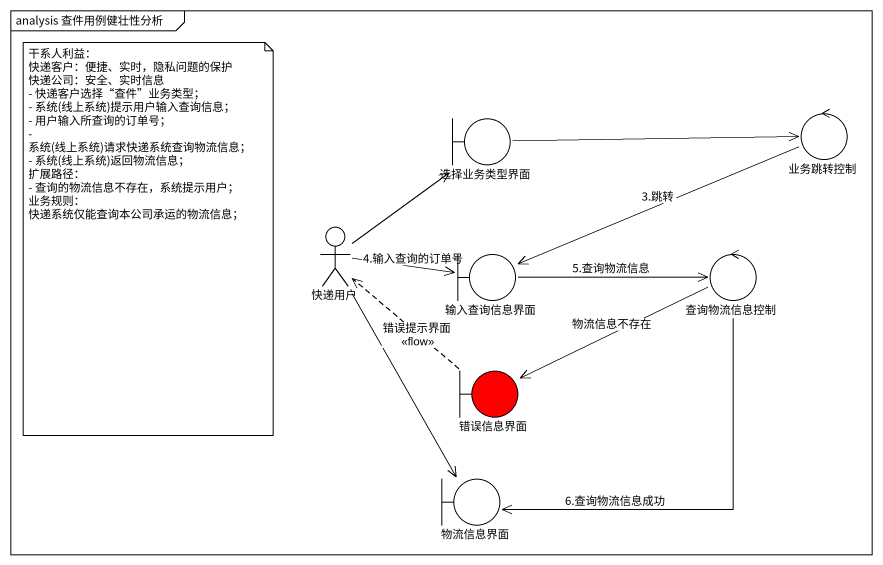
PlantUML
@startuml
mainframe analysis 查件用例健壮性分析
boundary 选择业务类型界面
control 业务跳转控制
actor 快递用户
boundary 输入查询信息界面
control 查询物流信息控制
boundary 错误信息界面 #FF0000
boundary 物流信息界面
选择业务类型界面 -right-> 业务跳转控制
业务跳转控制 -left-> 输入查询信息界面 : 3.跳转
快递用户 -up-> 选择业务类型界面
快递用户 -right-> 输入查询信息界面 : 4.输入查询的订单号
快递用户 --> 物流信息界面
输入查询信息界面 -right-> 查询物流信息控制 : 5.查询物流信息
查询物流信息控制 -left-> 错误信息界面 : 物流信息不存在
查询物流信息控制 --> 物流信息界面 : 6.查询物流信息成功
错误信息界面 .up.> 快递用户 : 错误提示界面\n<<flow>>
note as N1
  干系人利益：
  快递客户：便捷、实时，隐私问题的保护
  快递公司：安全、实时信息
  - 快递客户选择“查件”业务类型；
  - 系统(线上系统)提示用户输入查询信息；
  - 用户输入所查询的订单号；
  - 系统(线上系统)请求快递系统查询物流信息；
  - 系统(线上系统)返回物流信息；
  扩展路径：
  - 查询的物流信息不存在，系统提示用户；
  业务规则：
  快递系统仅能查询本公司承运的物流信息；
end note
@enduml
